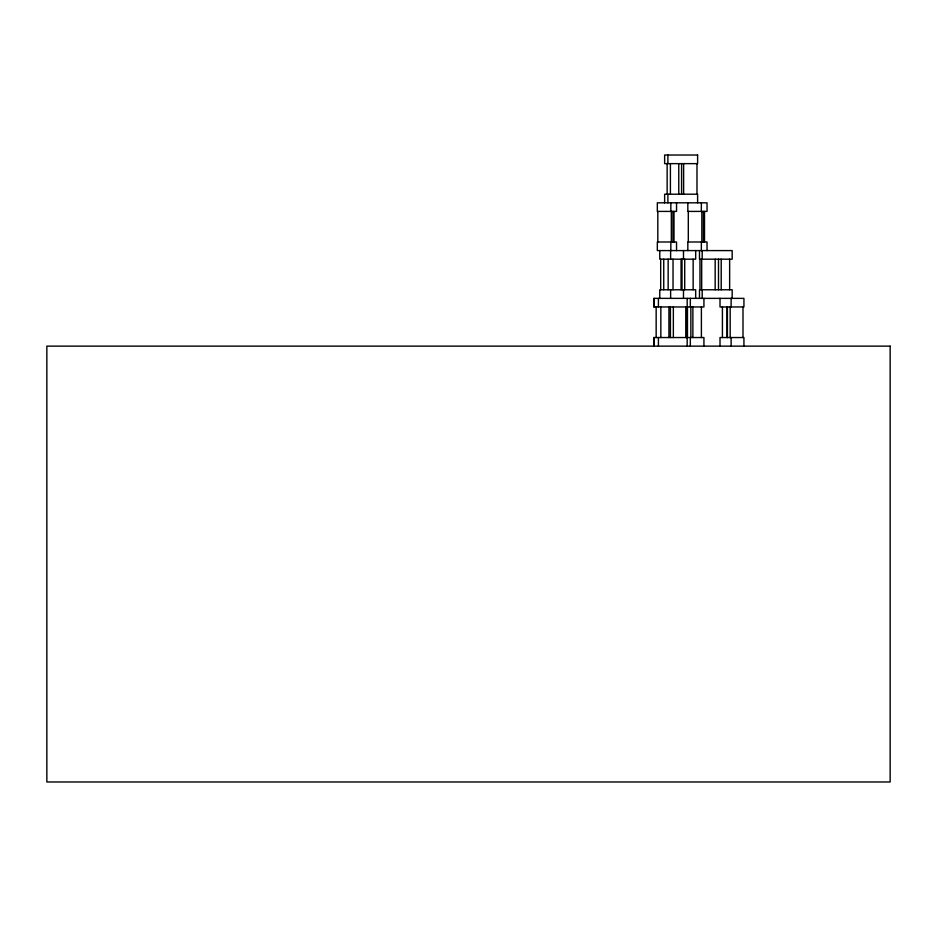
<?xml version="1.0" encoding="UTF-8"?>
<svg xmlns="http://www.w3.org/2000/svg" width="937" height="937" viewBox="0 0 937 937"><rect width="100%" height="100%" fill="white"/><g stroke="black" fill="none" stroke-linecap="round" stroke-linejoin="round"><path stroke-width="1.41" d="M743.931 346.14L743.931 337.543L720.014 337.543L720.014 346.14M742.994 306.961L742.994 337.543M732.172 298.364L732.172 289.767L699.482 289.767L699.482 298.364M731.118 298.364L731.118 306.961M731.118 337.543L731.118 346.14M730.181 306.961L730.181 337.543M729.642 259.186L729.642 289.767M727.417 306.961L727.417 337.543M727.053 306.961L727.053 337.543M722.415 306.961L722.415 337.543M721.209 259.186L721.209 289.767M720.014 298.364L720.014 306.961L743.931 306.961L743.931 298.364L653.733 298.364L653.733 306.961L703.933 306.961L703.933 298.364M718.503 259.186L718.503 289.767M715.165 259.186L715.165 289.767M707.037 250.589L707.037 241.992L687.828 241.992L687.828 250.589M704.507 211.411L704.507 241.992M703.933 346.14L703.933 337.543L653.733 337.543L653.733 346.14M703.429 211.411L703.429 241.992M702.188 250.589L702.188 259.186M702.188 289.767L702.188 298.364M701.836 211.411L701.836 241.992M701.672 259.186L701.672 289.767M701.356 202.814L701.356 211.411M701.356 241.992L701.356 250.589M701.391 306.961L701.391 337.543M699.986 259.186L699.986 289.767M699.482 250.589L699.482 259.186L732.172 259.186L732.172 250.589L657.329 250.589L657.329 241.992L676.537 241.992L676.537 250.589M697.608 202.814L697.608 194.205L664.638 194.205L664.638 202.814M696.987 163.635L696.987 194.205M695.676 250.589L695.676 259.186L659.777 259.186L659.777 250.589M695.676 298.364L695.676 289.767L659.777 289.767L659.777 298.364M693.146 259.186L693.146 289.767M692.876 306.961L692.876 337.543M690.85 306.961L690.85 337.543M690.335 298.364L690.335 306.961M690.335 337.543L690.335 346.14M688.308 211.411L688.308 241.992M687.828 202.814L687.828 211.411L707.037 211.411L707.037 202.814L657.329 202.814L657.329 211.411L676.537 211.411L676.537 202.814M687.465 306.961L687.465 337.543M687.172 298.364L687.172 306.961M687.172 337.543L687.172 346.14M686.294 306.961L686.294 337.543M686.189 306.961L686.189 337.543M684.713 259.186L684.713 289.767M683.623 163.635L683.623 194.205M683.483 250.589L683.483 259.186M683.483 289.767L683.483 298.364M682.007 259.186L682.007 289.767M681.586 163.635L681.586 194.205M681.07 259.186L681.07 289.767M678.763 163.635L678.763 194.205M673.996 211.411L673.996 241.992M673.352 306.961L673.352 337.543M673.035 259.186L673.035 289.767M672.93 211.411L672.93 241.992M671.325 211.411L671.325 241.992M670.845 202.814L670.845 211.411M670.845 241.992L670.845 250.589M670.623 250.589L670.623 259.186M670.623 289.767L670.623 298.364M670.4 163.635L670.4 194.205M670.423 306.961L670.423 337.543M668.924 306.961L668.924 337.543M668.151 259.186L668.151 289.767M667.894 155.027L667.894 163.635M667.894 194.205L667.894 202.814M667.144 163.635L667.144 194.205M663.736 259.186L663.736 289.767M660.843 306.961L660.843 337.543M660.69 259.186L660.69 289.767M658.418 298.364L658.418 306.961M658.418 337.543L658.418 346.14M657.809 211.411L657.809 241.992M656.158 306.961L656.158 337.543M654.155 298.364L654.155 306.961M654.155 337.543L654.155 346.14M697.608 155.027L664.638 155.027L664.638 163.635L697.608 163.635L697.608 155.027M890.15 346.14L46.85 346.14L46.85 781.973L890.15 781.973L890.15 346.14"/></g></svg>
